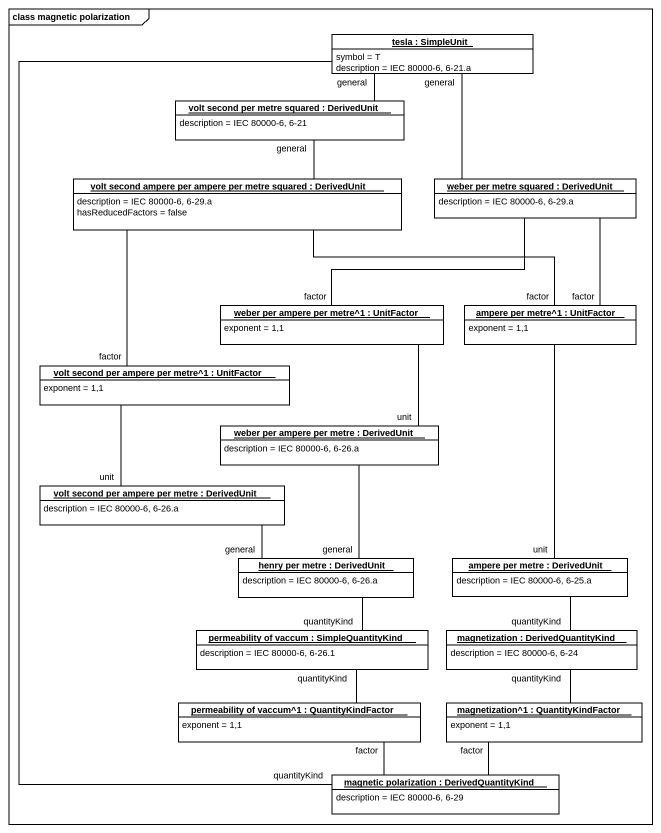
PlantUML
@startuml
mainframe class magnetic polarization
hide circle
hide empty members
object "tesla : SimpleUnit" as tesla #FFFFFF {
  symbol = T
  description = IEC 80000-6, 6-21.a
}
object "volt second per metre squared : DerivedUnit" as volt_second_per_metre #FFFFFF {
  description = IEC 80000-6, 6-21
}
object "volt second ampere per ampere per metre squared : DerivedUnit" as volt_second_ampere_per #FFFFFF {
  description = IEC 80000-6, 6-29.a
  hasReducedFactors = false
}
object "weber per metre squared : DerivedUnit" as weber_per_metre_squared #FFFFFF {
  description = IEC 80000-6, 6-29.a
}
object "weber per ampere per metre^1 : UnitFactor" as weber_per_ampere_per_metre_1 #FFFFFF {
  exponent = 1,1
}
object "ampere per metre^1 : UnitFactor" as ampere_per_metre_1 #FFFFFF {
  exponent = 1,1
}
object "volt second per ampere per metre^1 : UnitFactor" as volt_second_per_ampere_per #FFFFFF {
  exponent = 1,1
}
object "weber per ampere per metre : DerivedUnit" as weber_per_ampere_per_metre #FFFFFF {
  description = IEC 80000-6, 6-26.a
}
object "volt second per ampere per metre : DerivedUnit" as volt_second_per_ampere_per_2 #FFFFFF {
  description = IEC 80000-6, 6-26.a
}
object "henry per metre : DerivedUnit" as henry_per_metre #FFFFFF {
  description = IEC 80000-6, 6-26.a
}
object "ampere per metre : DerivedUnit" as ampere_per_metre #FFFFFF {
  description = IEC 80000-6, 6-25.a
}
object "permeability of vaccum : SimpleQuantityKind" as permeability_of_vaccum #FFFFFF {
  description = IEC 80000-6, 6-26.1
}
object "magnetization : DerivedQuantityKind" as magnetization #FFFFFF {
  description = IEC 80000-6, 6-24
}
object "permeability of vaccum^1 : QuantityKindFactor" as permeability_of_vaccum_1 #FFFFFF {
  exponent = 1,1
}
object "magnetization^1 : QuantityKindFactor" as magnetization_1 #FFFFFF {
  exponent = 1,1
}
object "magnetic polarization : DerivedQuantityKind" as magnetic_polarization #FFFFFF {
  description = IEC 80000-6, 6-29
}
tesla -left- volt_second_per_metre : general
tesla -- weber_per_metre_squared : general
tesla -- magnetic_polarization : quantityKind
volt_second_per_metre -- volt_second_ampere_per : general
weber_per_ampere_per_metre_1 -up- weber_per_metre_squared : factor
ampere_per_metre_1 -left- volt_second_ampere_per : factor
ampere_per_metre_1 -up- weber_per_metre_squared : factor
volt_second_per_ampere_per -up- volt_second_ampere_per : factor
weber_per_ampere_per_metre -up- weber_per_ampere_per_metre_1 : unit
volt_second_per_ampere_per_2 -up- volt_second_per_ampere_per : unit
henry_per_metre -up- weber_per_ampere_per_metre : general
henry_per_metre -left- volt_second_per_ampere_per_2 : general
henry_per_metre -- permeability_of_vaccum : quantityKind
ampere_per_metre -up- ampere_per_metre_1 : unit
ampere_per_metre -- magnetization : quantityKind
permeability_of_vaccum -- permeability_of_vaccum_1 : quantityKind
magnetization -- magnetization_1 : quantityKind
permeability_of_vaccum_1 -right- magnetic_polarization : factor
magnetization_1 -- magnetic_polarization : factor
@enduml
